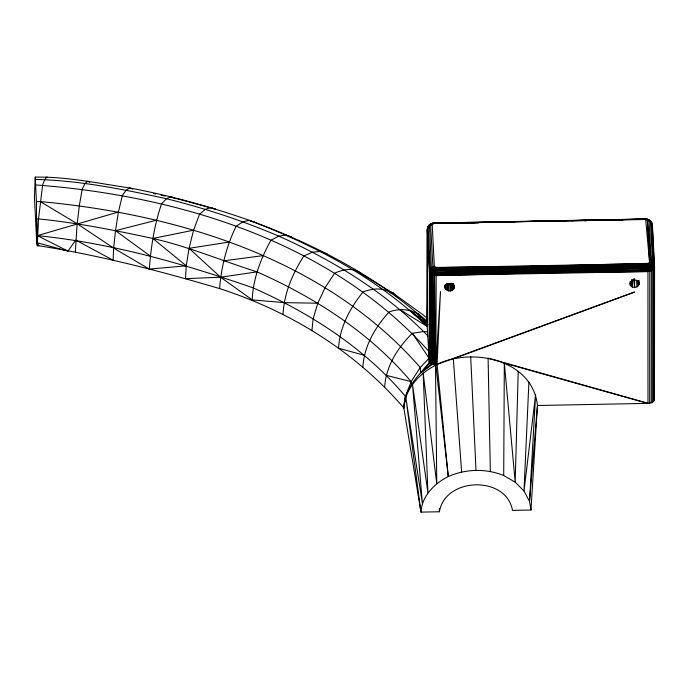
<?xml version="1.0" encoding="UTF-8"?>
<svg xmlns="http://www.w3.org/2000/svg" width="689" height="689" viewBox="0 0 689 689"><rect width="100%" height="100%" fill="white"/><g stroke="black" fill="none" stroke-linecap="round" stroke-linejoin="round"><path stroke-width="1.03" d="M427.524 300.335L427.189 326.414L429.083 358.194L420.256 367.504L411.144 381.646L405.416 396.347L403.909 408.043C404.925 388.872 419.403 373.404 435.887 365.118L437.093 364.378C472.878 347.041 532.623 359.744 537.454 405.502L530.978 510.006L512.504 510.368C506.346 475.186 444.922 477.038 439.436 511.763L420.945 512.116L403.832 407.931C355.455 351.769 289.948 311.127 219.619 288.605C160.21 271.027 100.077 255.455 38.868 245.758L37.266 245.784L36.741 242.666L36.439 201.653L35.225 177.107C66.997 176.573 98.424 183.395 129.747 187.951C172.164 196.029 213.823 207.561 254.448 222.159C317.043 245.672 377.675 277.219 427.524 322.314M37.266 245.784L38.532 218.913L42.64 184.841L44.923 179.252L47.016 176.884M219.619 288.605C221.186 267.117 226.621 245.74 236.086 226.354L242.924 221.789L249.177 220.368C314.055 244.75 376.917 277.986 427.214 326.336L427.24 229.833C427.24 226.268 430.194 223.047 433.82 223.038L645.627 218.999C649.219 218.835 652.362 221.953 652.44 225.518L654.55 267.237L654.472 399.069C654.292 402.195 650.597 403.289 647.979 403.375L537.454 405.502L529.531 501.42L530.978 510.006M654.3 400.154L654.378 268.322L652.207 224.158C651.639 221.04 648.754 219.128 645.679 219.49L433.82 223.038L429.436 224.864L431.348 267.788L432.33 270.863L434.285 273.688L434.544 275.488L436.766 483.687L423.158 373.025L427.938 492.859L412.478 384.161L422.391 503.47L405.743 396.993L420.945 512.116C421.892 495.994 434.483 483.445 448.263 476.564L435.887 365.118L432.589 363.775L430.298 363.964L429.299 362.517L429.35 271.552L427.24 229.833L428.136 226.957L428.033 227.732M411.273 384.186L411.144 381.646C369.959 332.796 315.019 297.562 257.014 271.871C222.228 260.873 188.51 246.593 152.846 238.463C115.037 230.307 77.047 222.771 38.532 218.913L36.75 218.947L37.395 235.647C111.334 243.045 183.257 263.56 253.242 287.916C310.506 313.306 364.739 348.117 405.416 396.347L403.832 407.931C404.176 389.518 417.482 375.772 429.574 363.43L429.635 272.629L427.464 228.464L428.369 225.992L429.97 224.33L433.915 223.537L646.609 219.05L650.106 220.635L650.476 221.832L652.586 263.551L649.779 271.371L649.701 403.203M430.298 363.964L430.358 273.628L431.348 267.788L432.726 266.919L434.346 266.376L436.137 267.418L648.935 264.938L652.931 267.625L653.783 269.347L653.706 401.179M36.439 201.653L40.315 201.584C179.2 214.365 325.759 259.391 420.256 367.504L420.54 373.076L432.847 363.956L432.907 275.092L430.255 268.899L428.145 227.181L428.369 225.992L429.97 224.33L433.82 223.038L433.915 223.537L429.23 226.07L427.413 228.748L427.214 326.336M649.262 220.428L651.191 221.72L651.561 222.9L653.68 264.619L652.931 267.625L651.036 268.142L436.283 274.093L434.544 275.488L434.492 364.705L432.623 364.455L432.589 363.775L431.495 274.472L432.141 273.283L436.232 270.656L647.953 264.886L647.979 403.375L504.322 363.094L503.711 475.505L515.191 482.188L524.002 491.024L529.531 501.42L535.62 394.521L524.002 491.024L528.911 381.939M633.734 278.916L634.603 287.425L636.989 286.874L639.228 284.54L639.306 283.093L638.376 281.319C635.732 278.856 630.28 279.855 629.798 283.756L630.452 285.616L632.209 286.968L634.603 287.425L634.621 278.899M651.303 402.746L651.389 270.915L652.931 267.625L652.371 265.239L649.563 263.577L434.483 267.694L430.616 270.441L429.635 272.629L429.299 362.517L420.54 373.076L431.426 364.059L431.495 274.472L429.583 270.183L431.348 267.788L433.011 268.521L434.518 271.363L436.266 272.396L648.048 270.036L654.378 268.322L654.326 265.876L652.586 263.551L649.581 262.251L647.901 263.362L436.189 268.943L433.682 269.899L430.461 272.844L429.635 272.629L429.35 271.552L429.583 270.183L430.616 270.441M652.147 234.088L651.923 223.09L648.134 219.386M652.431 234.088L652.44 225.518L651.191 221.72L650.476 221.832L646.609 219.05L432.089 223.391L442.347 223.331M652.655 402.066L652.733 270.234L649.71 267.246L647.996 266.6L436.189 268.943L436.137 267.418L434.518 271.363M432.589 363.775L432.907 275.092L434.285 273.688L436.266 272.396L647.996 266.6L649.563 263.577L649.581 262.251L647.333 219.584M432.623 364.455L435.887 365.118L436.189 268.943L647.953 264.886L647.901 263.362L649.71 267.246L648.022 268.34L436.266 272.396L431.228 271.871L431.693 269.468M429.574 363.43L430.358 273.628L429.635 272.629M432.847 363.956L434.544 275.488L430.358 273.628M432.873 223.141L432.227 224.648L434.346 266.376L436.232 270.656L648.022 268.34L651.389 270.915L654.378 268.322L654.326 265.876L653.448 266.178L652.371 265.239M518.223 371.216L515.191 482.188L504.322 363.094M75.359 251.873L77.168 223.744L79.321 205.761L82.198 189.096L85.023 183.55L87.581 181.233L89.768 182.258M503.711 475.505C485.995 468.313 465.712 468.813 448.263 476.564L437.093 364.378L440.486 291.559L435.887 365.118M433.786 223.46L442.347 223.279L433.82 223.038M361.312 273.679C353.974 267.065 342.846 269.416 334.665 273.18L325.113 287.632L317.784 303.212L284.204 302.635L252.191 299.87C253.07 278.778 260.7 258.564 270.932 240.306L278.692 236.112L285.754 235.018L291.74 237.085M188.924 201.955L215.347 209.12L210.808 207.587L205.425 209.301L199.543 214.184L193.575 230.195L189.062 248.333L186.237 265.808L149.306 269.089C151.046 246.998 154.258 224.872 161.562 203.875L166.445 198.725L170.915 196.761L174.696 198.087L170.502 197.192M118.43 211.988L115.494 230.686L113.625 248.092L113.108 260.201L75.764 240.091L67.944 251.08L36.741 242.666L37.395 235.647L118.43 211.988L122.349 195.487L126.216 190.121L129.747 187.951L132.744 189.122M649.71 267.246L651.208 262.733L649.09 221.005L648.797 219.886L646.609 219.05M283.041 314.511C284.014 293.445 292.584 273.499 303.866 255.955L312.47 252.157L320.342 251.442L326.982 253.828M311.893 330.668L313.151 318.843L317.784 303.212M362.879 367.004C364.068 346.067 375.238 327.163 389.078 311.971C402.591 306.838 418.18 310.283 426.853 322.125M384.677 386.951C385.892 366.109 397.837 347.609 412.349 333.269L423.804 331.504L427.628 331.917M432.33 270.863L433.011 268.521L430.608 225.191L431.331 223.537M433.209 272.31L434.483 267.694M35.225 177.107L34.45 197.476L36.741 242.666M652.733 270.234L654.154 267.082L652.586 263.551L651.053 264.343L651.846 266.66M428.136 226.957L427.413 228.748L427.352 325.957L409.809 310.274L427.895 324.803M453.62 289.173L454.378 286.142C452.389 281.835 444.147 283.136 445.103 288.26C448.091 293.454 456.652 290.724 453.5 283.902L453.62 289.173L453.267 283.825M433.011 268.521L434.346 266.376M430.763 224.063L429.23 226.07L428.369 225.992M430.608 225.191L432.253 223.701M430.134 224.623L428.877 225.501L429.712 225.312M437.093 364.378L634.603 292.033L453.31 358.797L461.639 471.948M434.544 275.488L648.056 271.544L651.389 270.915M156.592 220.153L115.494 230.686L150.478 256.153M193.575 230.195L152.846 238.463L186.237 265.808L185.479 278.666L220.592 277.211L257.014 271.871M229.144 242.046L189.062 248.333L220.592 277.211L252.191 299.87M223.934 260.786L263.069 255.628M436.292 275.591L648.048 270.036L649.779 271.371M584.582 220.816L586.727 220.764M614.528 220.127L622.021 219.955M643.405 219.455L647.281 219.274L591.033 220.135M460.528 222.9L478.717 222.513M493.694 222.194L514.02 221.763M525.785 221.513L550.39 220.988M557.875 220.833L586.752 220.222M35.604 179.433C79.726 180.484 123.417 189.337 166.445 198.725C204.771 208.259 242.373 220.558 278.692 236.112C333.571 260.588 386.047 292.506 427.929 336.025M36.026 184.971C178.589 195.633 330.694 241.891 428.842 351.347M463.886 222.892L478.933 222.599M499.361 222.211L514.407 221.918M535.904 221.505L549.882 221.238M571.379 220.833L586.425 220.54M607.922 220.127L622.977 219.843M643.397 219.446L645.627 218.999L649.581 262.251L651.053 264.343M436.232 270.656L647.996 266.6M430.461 272.844L436.283 274.093L648.048 270.036M471.216 222.892L478.7 222.78M436.283 274.093L648.056 271.544M650.321 222.616L651.355 222.676M649.667 221.1L650.58 221.255M153.725 193.6L155.817 194.057M161.062 195.176L165.257 196.072M386.236 375.341L411.144 381.646M175.712 198.363L186.891 201.403M364.36 355.317L338.566 348.186C339.668 327.197 350.064 307.914 363.12 291.895C372.249 288.484 384.023 286.848 391.895 293.781M647.979 403.375L488.096 358.134L490.327 471.405M645.679 219.49L649.09 221.005M249.177 220.368L254.448 222.159M397.234 296.968L393.307 293.307L390.318 292.214L393.307 293.307L422.934 314.744L427.774 318.878M390.37 292.058L393.307 293.307L357.255 271.423M389.397 291.525L393.307 293.307M37.395 235.647L67.944 251.08M149.306 269.089L113.625 248.092L77.168 223.744L40.315 201.584M399.921 309.654L427.189 326.414M417.767 314.21L427.611 322.288M419.558 316.156L421.22 317.44M427.18 325.277L409.809 310.274L427.748 324.76M409.809 310.274L427.404 324.915M420.368 316.096L421.875 317.569M427.49 323.417L418.189 313.779L427.499 323.727M424.536 320.006L426.655 322.366M648.797 219.886L652.207 224.158M651.458 223.46L652.156 224.442M412.349 333.269L429.083 358.194L429.299 362.517M37.266 242.726L38.868 245.758M649.563 263.577L651.036 268.142M637.79 280.604L638.367 285.857L638.1 280.578M447.686 283.489L448.487 290.853L448.117 283.463M631.529 280.707L632.209 286.968L631.951 279.613M653.448 266.178L653.68 268.564M647.462 220.514L651.208 262.733M446.773 283.213L447.35 290.508M636.558 280.578L636.989 286.874M445.611 284.299L445.955 289.544L445.749 284.324M630.177 281.362L630.452 285.616M453.086 284.135L453.396 289.346M654.197 393.72L654.472 399.069M639.022 280.32L639.228 284.54M634.181 278.985L634.603 287.425M451.743 283.033L452.13 290.413L451.984 283.971M449.977 283.489L450.356 290.879L450.348 283.394M439.272 508.568L439.436 511.763M470.708 356.678L475.987 470.199M445.008 286.107L445.103 288.26M632.08 279.639L632.373 286.994M450.313 283.403L450.356 290.879M444.948 287.296L444.844 285.186L444.948 287.296"/></g></svg>
